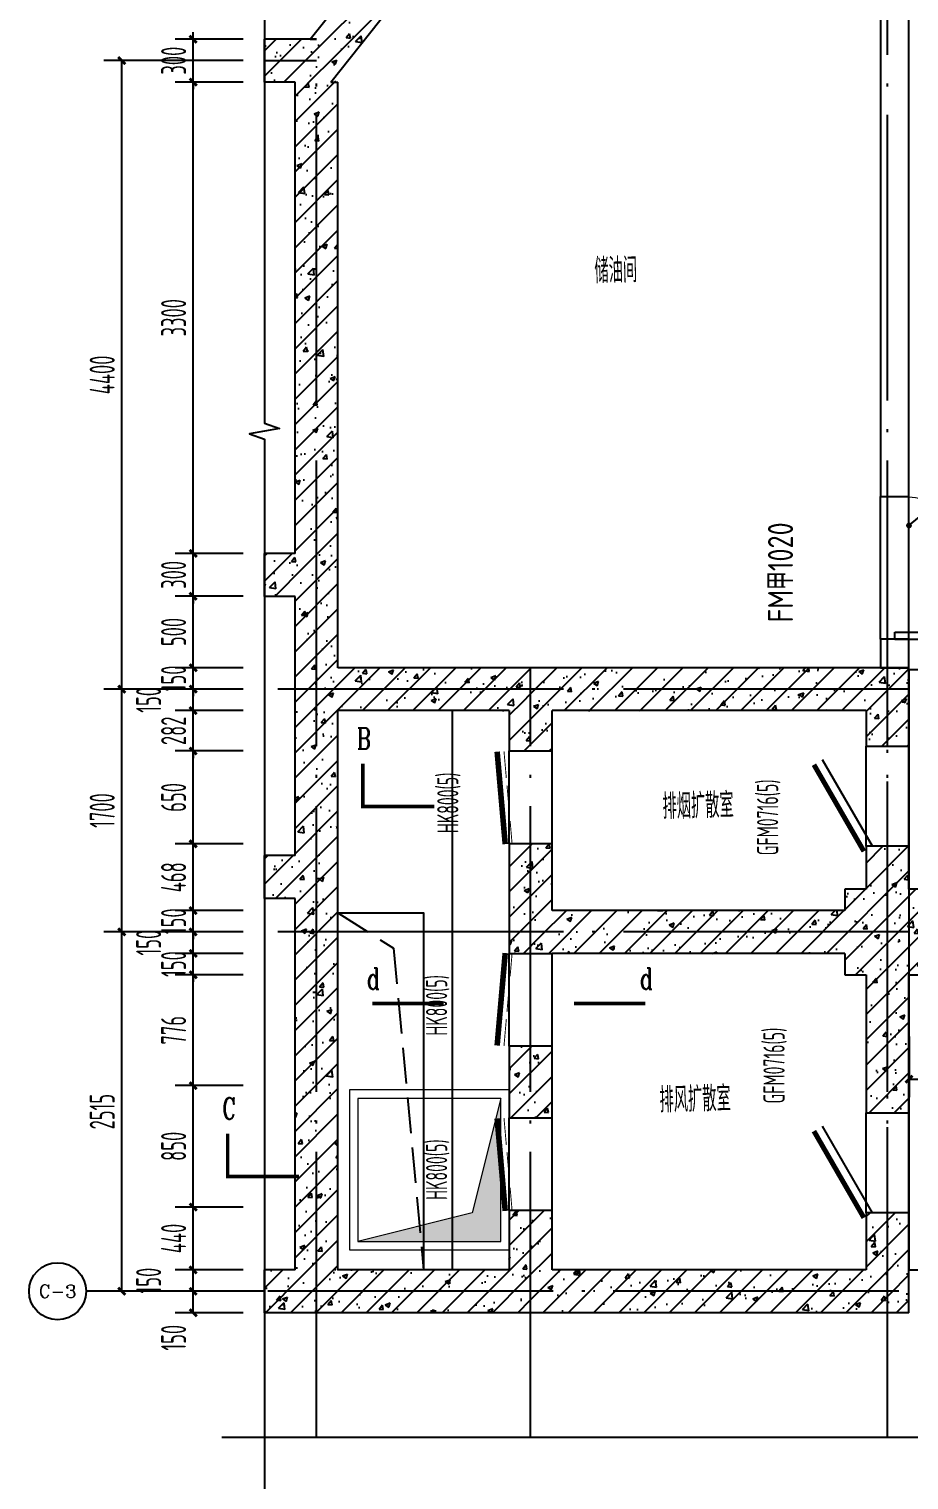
# Model space of a CAD drawing. Extents: x -473190 to 2138458, y -81875 to 2633646.
# Drawn here: x 1351214 to 1357378, y -11387 to -1228 of the extents above; entities that cross this region are included whole.
import ezdxf
from ezdxf.enums import TextEntityAlignment as Align

# ---------------------------------------------------------------- set-up
doc = ezdxf.new("R2010")
doc.units = 0
doc.header["$LTSCALE"] = 1000
doc.linetypes.add('DASH', pattern=[0.35, 0.25, -0.1])
doc.linetypes.add('DOTE', pattern=[2.42, 2, -0.2, 0.02, -0.2])
for name, color, linetype in [('A-COLUMN', 2, 'Continuous'), ('A-WALL', 2, 'Continuous'), ('A-WINDOW', 4, 'Continuous'), ('AXIS', 3, 'Continuous'), ('AXIS_TEXT', 7, 'Continuous'), ('C_柴油发电机组', 30, 'Continuous'), ('DIM_LEAD', 3, 'Continuous'), ('DIM_SYMB', 3, 'Continuous'), ('DOOR_FIRE_TEXT', 7, 'Continuous'), ('DOTE', 1, 'DOTE'), ('PUB_DIM', 3, 'Continuous'), ('PUB_HATCH', 8, 'Continuous'), ('PUB_TEXT', 7, 'Continuous'), ('R_人防洗消集水坑', 32, 'Continuous'), ('RF-M', 4, 'Continuous'), ('RF-MBH', 11, 'Continuous'), ('RF-QT', 30, 'Continuous')]:
    doc.layers.add(name, color=color, linetype=linetype)
doc.layers.add('HOLE', color=52, linetype='Continuous', lineweight=15)
doc.layers.add('RF-WZ', color=110, linetype='Continuous', lineweight=0)
doc.styles.add('8B2_02', font='tssdeng.shx', dxfattribs={"width": 0.6, "bigfont": 'TSSDCHN.shx'})
doc.styles.add('_TCH_AXIS', font='COMPLEX', dxfattribs={"bigfont": 'GBCBIG'})
doc.styles.add('_TCH_DIM_T3', font='tssdeng.shx', dxfattribs={"width": 0.564706, "bigfont": '@@@tssdchn.shx'})
doc.styles.add('_TCH_LABEL', font='COMPLEX', dxfattribs={"bigfont": 'GBCBIG'})
doc.styles.add('_TCH_WINDOW', font='tssdeng.shx', dxfattribs={"width": 0.8, "height": 3.5, "bigfont": 'tssdchn.shx'})
doc.styles.add('COMPLEX', font='COMPLEX.shx', dxfattribs={"width": 0.65})
doc.dimstyles.new('_TCH_ARCH&&50', dxfattribs={"dimtxt": 175, "dimasz": 50, "dimexe": 125, "dimexo": 150, "dimgap": 50, "dimtad": 1, "dimdec": 0, "dimzin": 0, "dimdsep": 46, "dimtxsty": '_TCH_DIM_T3', "dimblk": 'ARCHTICK', "dimcen": 0.09, "dimclrt": 7, "dimazin": 2, "dimtfac": 1, "dimtdec": 0, "dimtix": 1, "dimtmove": 2, "dimatfit": 3, "dimfxl": 0, "dimtolj": 1, "dimtzin": 0, "dimarcsym": 0})
pattern_1 = [(45, (-477544.96, -71625.69), (-88.388348, 88.388348), []), (50, (-477544.96, -71625.7), (358.63009, -31.376067), [37.5, -412.5]), (355, (-477544.96, -71625.7), (-69.37567, 376.09607), [30, -330]), (100.4514, (-477515.08, -71628.3), (289.25469, 344.71977), [31.870095, -350.571056]), (46.1842, (-477544.96, -71525.7), (533.62052, -82.75951), [56.25, -618.75]), (96.6356, (-477500.5, -71532.6), (467.33135, 487.05894), [47.80514, -525.8565]), (351.1842, (-477544.96, -71525.7), (467.33097, 487.0593), [45, -495]), (21, (-477494.96, -71550.7), (298.453526, -201.309445), [37.5, -412.5]), (326, (-477494.96, -71550.7), (121.657666, 362.57502), [30, -330]), (71.4514, (-477470.1, -71567.47), (420.111314, 161.26525), [31.870095, -350.571056]), (37.5, (-477544.96, -71625.69), (6.079928, 166.446927), [0, -326, 0, -335, 0, -331.25]), (7.5, (-477544.96, -71625.69), (131.534769, 197.205856), [0, -191, 0, -318.5, 0, -126.25]), (327.5, (-477656.46, -71625.69), (266.911218, -11.277436), [0, -125, 0, -390, 0, -517.5]), (317.5, (-477706.46, -71625.7), (291.593085, 50.05249), [0, -162.5, 0, -259, 0, -367.5])]

# ---------------------------------------------------------------- blocks, each defined once
blk = doc.blocks.new('fdj')
at = {"layer": 'C_柴油发电机组'}
for points in [[(0, 4200), (-6200, 4200), (-6200, 0), (0, 0)], [(-4700, 1300), (-1700, 1300), (-1700, 2500), (-4700, 2500)], [(-4700, 1300), (-3500, 1300), (-3500, 2500), (-4700, 2500)]]:
    blk.add_lwpolyline(points, close=True, dxfattribs=at)
for points in [[(-3500, 1300), (-4700, 2500)], [(-4700, 1300), (-3500, 2500)], [(-3500, 2100), (-1700, 2100)], [(-3500, 1700), (-1700, 1700)]]:
    blk.add_lwpolyline(points, dxfattribs=at)
at = {"layer": 'C_柴油发电机组', "lineweight": -3, "const_width": 10}
for points in [[(-3950, 1900), (-3950, 2050)], [(-2450, 1900), (-2450, 2050)], [(-3950, 1900), (-4100, 1900)], [(-3950, 1900), (-3950, 1750)], [(-3950, 1900), (-3800, 1900)], [(-2450, 1900), (-2600, 1900)], [(-2450, 1900), (-2450, 1750)], [(-2450, 1900), (-2300, 1900)]]:
    blk.add_lwpolyline(points, dxfattribs=at)
blk = doc.blocks.new('洗消污水集水坑')
at = {"layer": 'R_人防洗消集水坑', "lineweight": 15}
h = blk.add_hatch(color=256, dxfattribs=at)
h.dxf.hatch_style = 1
h.paths.add_polyline_path([(161254, 16997), (162054, 17197), (161054, 17197), (161054, 16197)])
for points in [[(162114, 17257), (160994, 17257), (160994, 16137), (162114, 16137)], [(162054, 17197), (161054, 17197), (161054, 16197), (162054, 16197)]]:
    blk.add_lwpolyline(points, close=True, dxfattribs=at)
blk.add_lwpolyline([(161054, 16197), (161254, 16997), (162054, 17197)], dxfattribs=at)
blk = doc.blocks.new('_ArchTick')
at = {"color": 0, "linetype": 'ByBlock', "const_width": 0.4}
blk.add_lwpolyline([(-0.5, -0.5), (0.5, 0.5)], dxfattribs=at)
blk = doc.blocks.new('*D2107')
at = {"layer": 'Defpoints', "color": 0, "transparency": 16777216}
for p in [(1357378, -8132), (1359078, -8132), (1359078, -8581)]:
    blk.add_point(p, dxfattribs=at)
at = {"layer": 'PUB_DIM', "color": 0, "lineweight": -2, "transparency": 16777216}
for p, q in [((1357378, -8282), (1357378, -8706)), ((1359078, -8282), (1359078, -8706)), ((1357378, -8581), (1359078, -8581))]:
    blk.add_line(p, q, dxfattribs=at)
at = {"layer": 'PUB_DIM', "color": 0, "lineweight": -2, "transparency": 16777216, "xscale": 50, "yscale": 50, "zscale": 50, "rotation": 180}
blk.add_blockref('_ArchTick', (1357378, -8581), dxfattribs=at)
at = {"layer": 'PUB_DIM', "color": 0, "lineweight": -2, "transparency": 16777216, "xscale": 50, "yscale": 50, "zscale": 50}
blk.add_blockref('_ArchTick', (1359078, -8581), dxfattribs=at)
at = {"layer": 'PUB_DIM', "color": 7, "transparency": 16777216, "insert": (1358228, -8443), "char_height": 175, "attachment_point": 5, "style": '_TCH_DIM_T3'}
blk.add_mtext('\\A1;1700', dxfattribs=at)
blk = doc.blocks.new('*D2157')
at = {"layer": 'Defpoints', "color": 0, "transparency": 16777216}
for p in [(1352364, -10066), (1352864, -10066), (1352864, -10216)]:
    blk.add_point(p, dxfattribs=at)
at = {"layer": 'PUB_DIM', "color": 0, "lineweight": -2, "transparency": 16777216}
for p, q in [((1352714, -10066), (1352239, -10066)), ((1352364, -10216), (1352364, -10066)), ((1352714, -10216), (1352239, -10216))]:
    blk.add_line(p, q, dxfattribs=at)
at = {"layer": 'PUB_DIM', "color": 0, "lineweight": -2, "transparency": 16777216, "xscale": 50, "yscale": 50, "zscale": 50}
for p, rotation in [((1352364, -10066), 90), ((1352364, -10216), 270)]:
    blk.add_blockref('_ArchTick', p, dxfattribs=dict(at, rotation=rotation))
at = {"layer": 'PUB_DIM', "color": 7, "transparency": 16777216, "insert": (1352227, -10391), "char_height": 175, "attachment_point": 5, "rotation": 90, "style": '_TCH_DIM_T3'}
blk.add_mtext('\\A1;150', dxfattribs=at)
blk = doc.blocks.new('*D2158')
at = {"layer": 'Defpoints', "color": 0, "transparency": 16777216}
for p in [(1352364, -9916), (1352864, -9916), (1352864, -10066)]:
    blk.add_point(p, dxfattribs=at)
at = {"layer": 'PUB_DIM', "color": 0, "lineweight": -2, "transparency": 16777216}
for p, q in [((1352714, -9916), (1352239, -9916)), ((1352364, -10066), (1352364, -9916)), ((1352714, -10066), (1352239, -10066))]:
    blk.add_line(p, q, dxfattribs=at)
at = {"layer": 'PUB_DIM', "color": 0, "lineweight": -2, "transparency": 16777216, "xscale": 50, "yscale": 50, "zscale": 50}
for p, rotation in [((1352364, -9916), 90), ((1352364, -10066), 270)]:
    blk.add_blockref('_ArchTick', p, dxfattribs=dict(at, rotation=rotation))
at = {"layer": 'PUB_DIM', "color": 7, "transparency": 16777216, "insert": (1352052, -9991), "char_height": 175, "attachment_point": 5, "rotation": 90, "style": '_TCH_DIM_T3'}
blk.add_mtext('\\A1;150', dxfattribs=at)
blk = doc.blocks.new('*D2159')
at = {"layer": 'Defpoints', "color": 0, "transparency": 16777216}
for p in [(1352364, -9476), (1352864, -9476), (1352864, -9916)]:
    blk.add_point(p, dxfattribs=at)
at = {"layer": 'PUB_DIM', "color": 0, "lineweight": -2, "transparency": 16777216}
for p, q in [((1352714, -9476), (1352239, -9476)), ((1352364, -9916), (1352364, -9476)), ((1352714, -9916), (1352239, -9916))]:
    blk.add_line(p, q, dxfattribs=at)
at = {"layer": 'PUB_DIM', "color": 0, "lineweight": -2, "transparency": 16777216, "xscale": 50, "yscale": 50, "zscale": 50}
for p, rotation in [((1352364, -9476), 90), ((1352364, -9916), 270)]:
    blk.add_blockref('_ArchTick', p, dxfattribs=dict(at, rotation=rotation))
at = {"layer": 'PUB_DIM', "color": 7, "transparency": 16777216, "insert": (1352227, -9696), "char_height": 175, "attachment_point": 5, "rotation": 90, "style": '_TCH_DIM_T3'}
blk.add_mtext('\\A1;440', dxfattribs=at)
blk = doc.blocks.new('*D2160')
at = {"layer": 'Defpoints', "color": 0, "transparency": 16777216}
for p in [(1352364, -8626), (1352864, -8626), (1352864, -9476)]:
    blk.add_point(p, dxfattribs=at)
at = {"layer": 'PUB_DIM', "color": 0, "lineweight": -2, "transparency": 16777216}
for p, q in [((1352714, -8626), (1352239, -8626)), ((1352364, -9476), (1352364, -8626)), ((1352714, -9476), (1352239, -9476))]:
    blk.add_line(p, q, dxfattribs=at)
at = {"layer": 'PUB_DIM', "color": 0, "lineweight": -2, "transparency": 16777216, "xscale": 50, "yscale": 50, "zscale": 50}
for p, rotation in [((1352364, -8626), 90), ((1352364, -9476), 270)]:
    blk.add_blockref('_ArchTick', p, dxfattribs=dict(at, rotation=rotation))
at = {"layer": 'PUB_DIM', "color": 7, "transparency": 16777216, "insert": (1352227, -9051), "char_height": 175, "attachment_point": 5, "rotation": 90, "style": '_TCH_DIM_T3'}
blk.add_mtext('\\A1;850', dxfattribs=at)
blk = doc.blocks.new('*D2161')
at = {"layer": 'Defpoints', "color": 0, "transparency": 16777216}
for p in [(1352364, -7850), (1352864, -7850), (1352864, -8626)]:
    blk.add_point(p, dxfattribs=at)
at = {"layer": 'PUB_DIM', "color": 0, "lineweight": -2, "transparency": 16777216}
for p, q in [((1352714, -7850), (1352239, -7850)), ((1352364, -8626), (1352364, -7850)), ((1352714, -8626), (1352239, -8626))]:
    blk.add_line(p, q, dxfattribs=at)
at = {"layer": 'PUB_DIM', "color": 0, "lineweight": -2, "transparency": 16777216, "xscale": 50, "yscale": 50, "zscale": 50}
for p, rotation in [((1352364, -7850), 90), ((1352364, -8626), 270)]:
    blk.add_blockref('_ArchTick', p, dxfattribs=dict(at, rotation=rotation))
at = {"layer": 'PUB_DIM', "color": 7, "transparency": 16777216, "insert": (1352227, -8238), "char_height": 175, "attachment_point": 5, "rotation": 90, "style": '_TCH_DIM_T3'}
blk.add_mtext('\\A1;776', dxfattribs=at)
blk = doc.blocks.new('*D2162')
at = {"layer": 'Defpoints', "color": 0, "transparency": 16777216}
for p in [(1352364, -7700), (1352864, -7700), (1352864, -7850)]:
    blk.add_point(p, dxfattribs=at)
at = {"layer": 'PUB_DIM', "color": 0, "lineweight": -2, "transparency": 16777216}
for p, q in [((1352714, -7700), (1352239, -7700)), ((1352364, -7700), (1352364, -7650)), ((1352364, -7850), (1352364, -7700)), ((1352714, -7850), (1352239, -7850)), ((1352364, -7850), (1352364, -7900))]:
    blk.add_line(p, q, dxfattribs=at)
at = {"layer": 'PUB_DIM', "color": 0, "lineweight": -2, "transparency": 16777216, "xscale": 50, "yscale": 50, "zscale": 50}
for p, rotation in [((1352364, -7700), 270), ((1352364, -7850), 90)]:
    blk.add_blockref('_ArchTick', p, dxfattribs=dict(at, rotation=rotation))
at = {"layer": 'PUB_DIM', "color": 7, "transparency": 16777216, "insert": (1352227, -7775), "char_height": 175, "attachment_point": 5, "rotation": 90, "style": '_TCH_DIM_T3'}
blk.add_mtext('\\A1;150', dxfattribs=at)
blk = doc.blocks.new('*D2163')
at = {"layer": 'Defpoints', "color": 0, "transparency": 16777216}
for p in [(1352364, -7550), (1352864, -7550), (1352864, -7700)]:
    blk.add_point(p, dxfattribs=at)
at = {"layer": 'PUB_DIM', "color": 0, "lineweight": -2, "transparency": 16777216}
for p, q in [((1352714, -7550), (1352239, -7550)), ((1352364, -7700), (1352364, -7550)), ((1352714, -7700), (1352239, -7700))]:
    blk.add_line(p, q, dxfattribs=at)
at = {"layer": 'PUB_DIM', "color": 0, "lineweight": -2, "transparency": 16777216, "xscale": 50, "yscale": 50, "zscale": 50}
for p, rotation in [((1352364, -7550), 90), ((1352364, -7700), 270)]:
    blk.add_blockref('_ArchTick', p, dxfattribs=dict(at, rotation=rotation))
at = {"layer": 'PUB_DIM', "color": 7, "transparency": 16777216, "insert": (1352052, -7625), "char_height": 175, "attachment_point": 5, "rotation": 90, "style": '_TCH_DIM_T3'}
blk.add_mtext('\\A1;150', dxfattribs=at)
blk = doc.blocks.new('*D2164')
at = {"layer": 'Defpoints', "color": 0, "transparency": 16777216}
for p in [(1352364, -7400), (1352864, -7400), (1352864, -7550)]:
    blk.add_point(p, dxfattribs=at)
at = {"layer": 'PUB_DIM', "color": 0, "lineweight": -2, "transparency": 16777216}
for p, q in [((1352714, -7400), (1352239, -7400)), ((1352364, -7400), (1352364, -7350)), ((1352364, -7550), (1352364, -7400)), ((1352714, -7550), (1352239, -7550)), ((1352364, -7550), (1352364, -7600))]:
    blk.add_line(p, q, dxfattribs=at)
at = {"layer": 'PUB_DIM', "color": 0, "lineweight": -2, "transparency": 16777216, "xscale": 50, "yscale": 50, "zscale": 50}
for p, rotation in [((1352364, -7400), 270), ((1352364, -7550), 90)]:
    blk.add_blockref('_ArchTick', p, dxfattribs=dict(at, rotation=rotation))
at = {"layer": 'PUB_DIM', "color": 7, "transparency": 16777216, "insert": (1352227, -7475), "char_height": 175, "attachment_point": 5, "rotation": 90, "style": '_TCH_DIM_T3'}
blk.add_mtext('\\A1;150', dxfattribs=at)
blk = doc.blocks.new('*D2165')
at = {"layer": 'Defpoints', "color": 0, "transparency": 16777216}
for p in [(1352364, -6933), (1352864, -6933), (1352864, -7400)]:
    blk.add_point(p, dxfattribs=at)
at = {"layer": 'PUB_DIM', "color": 0, "lineweight": -2, "transparency": 16777216}
for p, q in [((1352714, -6933), (1352239, -6933)), ((1352364, -7400), (1352364, -6933)), ((1352714, -7400), (1352239, -7400))]:
    blk.add_line(p, q, dxfattribs=at)
at = {"layer": 'PUB_DIM', "color": 0, "lineweight": -2, "transparency": 16777216, "xscale": 50, "yscale": 50, "zscale": 50}
for p, rotation in [((1352364, -6933), 90), ((1352364, -7400), 270)]:
    blk.add_blockref('_ArchTick', p, dxfattribs=dict(at, rotation=rotation))
at = {"layer": 'PUB_DIM', "color": 7, "transparency": 16777216, "insert": (1352227, -7167), "char_height": 175, "attachment_point": 5, "rotation": 90, "style": '_TCH_DIM_T3'}
blk.add_mtext('\\A1;468', dxfattribs=at)
blk = doc.blocks.new('*D2166')
at = {"layer": 'Defpoints', "color": 0, "transparency": 16777216}
for p in [(1352364, -6283), (1352864, -6283), (1352864, -6933)]:
    blk.add_point(p, dxfattribs=at)
at = {"layer": 'PUB_DIM', "color": 0, "lineweight": -2, "transparency": 16777216}
for p, q in [((1352714, -6283), (1352239, -6283)), ((1352364, -6933), (1352364, -6283)), ((1352714, -6933), (1352239, -6933))]:
    blk.add_line(p, q, dxfattribs=at)
at = {"layer": 'PUB_DIM', "color": 0, "lineweight": -2, "transparency": 16777216, "xscale": 50, "yscale": 50, "zscale": 50}
for p, rotation in [((1352364, -6283), 90), ((1352364, -6933), 270)]:
    blk.add_blockref('_ArchTick', p, dxfattribs=dict(at, rotation=rotation))
at = {"layer": 'PUB_DIM', "color": 7, "transparency": 16777216, "insert": (1352227, -6608), "char_height": 175, "attachment_point": 5, "rotation": 90, "style": '_TCH_DIM_T3'}
blk.add_mtext('\\A1;650', dxfattribs=at)
blk = doc.blocks.new('*D2167')
at = {"layer": 'Defpoints', "color": 0, "transparency": 16777216}
for p in [(1352364, -6000), (1352864, -6000), (1352864, -6283)]:
    blk.add_point(p, dxfattribs=at)
at = {"layer": 'PUB_DIM', "color": 0, "lineweight": -2, "transparency": 16777216}
for p, q in [((1352364, -6000), (1352364, -5950)), ((1352714, -6000), (1352239, -6000)), ((1352364, -6283), (1352364, -6000)), ((1352714, -6283), (1352239, -6283)), ((1352364, -6283), (1352364, -6333))]:
    blk.add_line(p, q, dxfattribs=at)
at = {"layer": 'PUB_DIM', "color": 0, "lineweight": -2, "transparency": 16777216, "xscale": 50, "yscale": 50, "zscale": 50}
for p, rotation in [((1352364, -6000), 270), ((1352364, -6283), 90)]:
    blk.add_blockref('_ArchTick', p, dxfattribs=dict(at, rotation=rotation))
at = {"layer": 'PUB_DIM', "color": 7, "transparency": 16777216, "insert": (1352227, -6142), "char_height": 175, "attachment_point": 5, "rotation": 90, "style": '_TCH_DIM_T3'}
blk.add_mtext('\\A1;282', dxfattribs=at)
blk = doc.blocks.new('*D2168')
at = {"layer": 'Defpoints', "color": 0, "transparency": 16777216}
for p in [(1352364, -5850), (1352864, -5850), (1352864, -6000)]:
    blk.add_point(p, dxfattribs=at)
at = {"layer": 'PUB_DIM', "color": 0, "lineweight": -2, "transparency": 16777216}
for p, q in [((1352714, -5850), (1352239, -5850)), ((1352364, -6000), (1352364, -5850)), ((1352714, -6000), (1352239, -6000))]:
    blk.add_line(p, q, dxfattribs=at)
at = {"layer": 'PUB_DIM', "color": 0, "lineweight": -2, "transparency": 16777216, "xscale": 50, "yscale": 50, "zscale": 50}
for p, rotation in [((1352364, -5850), 90), ((1352364, -6000), 270)]:
    blk.add_blockref('_ArchTick', p, dxfattribs=dict(at, rotation=rotation))
at = {"layer": 'PUB_DIM', "color": 7, "transparency": 16777216, "insert": (1352052, -5925), "char_height": 175, "attachment_point": 5, "rotation": 90, "style": '_TCH_DIM_T3'}
blk.add_mtext('\\A1;150', dxfattribs=at)
blk = doc.blocks.new('*D2169')
at = {"layer": 'Defpoints', "color": 0, "transparency": 16777216}
for p in [(1352364, -5700), (1352864, -5700), (1352864, -5850)]:
    blk.add_point(p, dxfattribs=at)
at = {"layer": 'PUB_DIM', "color": 0, "lineweight": -2, "transparency": 16777216}
for p, q in [((1352364, -5700), (1352364, -5650)), ((1352714, -5700), (1352239, -5700)), ((1352364, -5850), (1352364, -5700)), ((1352714, -5850), (1352239, -5850)), ((1352364, -5850), (1352364, -5900))]:
    blk.add_line(p, q, dxfattribs=at)
at = {"layer": 'PUB_DIM', "color": 0, "lineweight": -2, "transparency": 16777216, "xscale": 50, "yscale": 50, "zscale": 50}
for p, rotation in [((1352364, -5700), 270), ((1352364, -5850), 90)]:
    blk.add_blockref('_ArchTick', p, dxfattribs=dict(at, rotation=rotation))
at = {"layer": 'PUB_DIM', "color": 7, "transparency": 16777216, "insert": (1352227, -5775), "char_height": 175, "attachment_point": 5, "rotation": 90, "style": '_TCH_DIM_T3'}
blk.add_mtext('\\A1;150', dxfattribs=at)
blk = doc.blocks.new('*D2170')
at = {"layer": 'Defpoints', "color": 0, "transparency": 16777216}
for p in [(1352364, -5200), (1352864, -5200), (1352864, -5700)]:
    blk.add_point(p, dxfattribs=at)
at = {"layer": 'PUB_DIM', "color": 0, "lineweight": -2, "transparency": 16777216}
for p, q in [((1352714, -5200), (1352239, -5200)), ((1352364, -5700), (1352364, -5200)), ((1352714, -5700), (1352239, -5700))]:
    blk.add_line(p, q, dxfattribs=at)
at = {"layer": 'PUB_DIM', "color": 0, "lineweight": -2, "transparency": 16777216, "xscale": 50, "yscale": 50, "zscale": 50}
for p, rotation in [((1352364, -5200), 90), ((1352364, -5700), 270)]:
    blk.add_blockref('_ArchTick', p, dxfattribs=dict(at, rotation=rotation))
at = {"layer": 'PUB_DIM', "color": 7, "transparency": 16777216, "insert": (1352227, -5450), "char_height": 175, "attachment_point": 5, "rotation": 90, "style": '_TCH_DIM_T3'}
blk.add_mtext('\\A1;500', dxfattribs=at)
blk = doc.blocks.new('*D2171')
at = {"layer": 'Defpoints', "color": 0, "transparency": 16777216}
for p in [(1352364, -4900), (1352864, -4900), (1352864, -5200)]:
    blk.add_point(p, dxfattribs=at)
at = {"layer": 'PUB_DIM', "color": 0, "lineweight": -2, "transparency": 16777216}
for p, q in [((1352364, -4900), (1352364, -4850)), ((1352714, -4900), (1352239, -4900)), ((1352364, -5200), (1352364, -4900)), ((1352714, -5200), (1352239, -5200)), ((1352364, -5200), (1352364, -5250))]:
    blk.add_line(p, q, dxfattribs=at)
at = {"layer": 'PUB_DIM', "color": 0, "lineweight": -2, "transparency": 16777216, "xscale": 50, "yscale": 50, "zscale": 50}
for p, rotation in [((1352364, -4900), 270), ((1352364, -5200), 90)]:
    blk.add_blockref('_ArchTick', p, dxfattribs=dict(at, rotation=rotation))
at = {"layer": 'PUB_DIM', "color": 7, "transparency": 16777216, "insert": (1352227, -5050), "char_height": 175, "attachment_point": 5, "rotation": 90, "style": '_TCH_DIM_T3'}
blk.add_mtext('\\A1;300', dxfattribs=at)
blk = doc.blocks.new('*D2172')
at = {"layer": 'Defpoints', "color": 0, "transparency": 16777216}
for p in [(1352364, -1600), (1352864, -1600), (1352864, -4900)]:
    blk.add_point(p, dxfattribs=at)
at = {"layer": 'PUB_DIM', "color": 0, "lineweight": -2, "transparency": 16777216}
for p, q in [((1352714, -1600), (1352239, -1600)), ((1352364, -4900), (1352364, -1600)), ((1352714, -4900), (1352239, -4900))]:
    blk.add_line(p, q, dxfattribs=at)
at = {"layer": 'PUB_DIM', "color": 0, "lineweight": -2, "transparency": 16777216, "xscale": 50, "yscale": 50, "zscale": 50}
for p, rotation in [((1352364, -1600), 90), ((1352364, -4900), 270)]:
    blk.add_blockref('_ArchTick', p, dxfattribs=dict(at, rotation=rotation))
at = {"layer": 'PUB_DIM', "color": 7, "transparency": 16777216, "insert": (1352227, -3250), "char_height": 175, "attachment_point": 5, "rotation": 90, "style": '_TCH_DIM_T3'}
blk.add_mtext('\\A1;3300', dxfattribs=at)
blk = doc.blocks.new('*D2173')
at = {"layer": 'Defpoints', "color": 0, "transparency": 16777216}
for p in [(1352364, -1300), (1352864, -1300), (1352864, -1600)]:
    blk.add_point(p, dxfattribs=at)
at = {"layer": 'PUB_DIM', "color": 0, "lineweight": -2, "transparency": 16777216}
for p, q in [((1352714, -1300), (1352239, -1300)), ((1352364, -1300), (1352364, -1250)), ((1352364, -1600), (1352364, -1300)), ((1352714, -1600), (1352239, -1600)), ((1352364, -1600), (1352364, -1650))]:
    blk.add_line(p, q, dxfattribs=at)
at = {"layer": 'PUB_DIM', "color": 0, "lineweight": -2, "transparency": 16777216, "xscale": 50, "yscale": 50, "zscale": 50}
for p, rotation in [((1352364, -1300), 270), ((1352364, -1600), 90)]:
    blk.add_blockref('_ArchTick', p, dxfattribs=dict(at, rotation=rotation))
at = {"layer": 'PUB_DIM', "color": 7, "transparency": 16777216, "insert": (1352227, -1450), "char_height": 175, "attachment_point": 5, "rotation": 90, "style": '_TCH_DIM_T3'}
blk.add_mtext('\\A1;300', dxfattribs=at)
blk = doc.blocks.new('*D2187')
at = {"layer": 'Defpoints', "color": 0, "transparency": 16777216}
for p in [(1351864, -7550), (1352864, -7550), (1352864, -10066)]:
    blk.add_point(p, dxfattribs=at)
at = {"layer": 'PUB_DIM', "color": 0, "lineweight": -2, "transparency": 16777216}
for p, q in [((1352714, -7550), (1351739, -7550)), ((1351864, -10066), (1351864, -7550)), ((1352714, -10066), (1351739, -10066))]:
    blk.add_line(p, q, dxfattribs=at)
at = {"layer": 'PUB_DIM', "color": 0, "lineweight": -2, "transparency": 16777216, "xscale": 50, "yscale": 50, "zscale": 50}
for p, rotation in [((1351864, -7550), 90), ((1351864, -10066), 270)]:
    blk.add_blockref('_ArchTick', p, dxfattribs=dict(at, rotation=rotation))
at = {"layer": 'PUB_DIM', "color": 7, "transparency": 16777216, "insert": (1351727, -8808), "char_height": 175, "attachment_point": 5, "rotation": 90, "style": '_TCH_DIM_T3'}
blk.add_mtext('\\A1;2515', dxfattribs=at)
blk = doc.blocks.new('*D2188')
at = {"layer": 'Defpoints', "color": 0, "transparency": 16777216}
for p in [(1351864, -5850), (1352864, -5850), (1352864, -7550)]:
    blk.add_point(p, dxfattribs=at)
at = {"layer": 'PUB_DIM', "color": 0, "lineweight": -2, "transparency": 16777216}
for p, q in [((1352714, -5850), (1351739, -5850)), ((1351864, -7550), (1351864, -5850)), ((1352714, -7550), (1351739, -7550))]:
    blk.add_line(p, q, dxfattribs=at)
at = {"layer": 'PUB_DIM', "color": 0, "lineweight": -2, "transparency": 16777216, "xscale": 50, "yscale": 50, "zscale": 50}
for p, rotation in [((1351864, -5850), 90), ((1351864, -7550), 270)]:
    blk.add_blockref('_ArchTick', p, dxfattribs=dict(at, rotation=rotation))
at = {"layer": 'PUB_DIM', "color": 7, "transparency": 16777216, "insert": (1351727, -6700), "char_height": 175, "attachment_point": 5, "rotation": 90, "style": '_TCH_DIM_T3'}
blk.add_mtext('\\A1;1700', dxfattribs=at)
blk = doc.blocks.new('*D2189')
at = {"layer": 'Defpoints', "color": 0, "transparency": 16777216}
for p in [(1351864, -1450), (1352864, -1450), (1352864, -5850)]:
    blk.add_point(p, dxfattribs=at)
at = {"layer": 'PUB_DIM', "color": 0, "lineweight": -2, "transparency": 16777216}
for p, q in [((1352714, -1450), (1351739, -1450)), ((1351864, -5850), (1351864, -1450)), ((1352714, -5850), (1351739, -5850))]:
    blk.add_line(p, q, dxfattribs=at)
at = {"layer": 'PUB_DIM', "color": 0, "lineweight": -2, "transparency": 16777216, "xscale": 50, "yscale": 50, "zscale": 50}
for p, rotation in [((1351864, -1450), 90), ((1351864, -5850), 270)]:
    blk.add_blockref('_ArchTick', p, dxfattribs=dict(at, rotation=rotation))
at = {"layer": 'PUB_DIM', "color": 7, "transparency": 16777216, "insert": (1351727, -3650), "char_height": 175, "attachment_point": 5, "rotation": 90, "style": '_TCH_DIM_T3'}
blk.add_mtext('\\A1;4400', dxfattribs=at)
blk = doc.blocks.new('$DorLib2D$00000001')
for p, q in [((0.45, 0.975), (0.5, 0.975)), ((0.45, 0), (0.45, 0.975)), ((0.5, 0), (0.5, 0.975)), ((0.5, 0), (0.45, 0))]:
    blk.add_line(p, q)
at = {"lineweight": 13}
blk.add_arc((0.475, 0), 0.975, 91.4693, 180, dxfattribs=at)
blk = doc.blocks.new('$DorLib2D$00000191')
at = {"color": 0}
blk.add_line((-0.5, 0.15), (0.366, 0.65), dxfattribs=at)
at = {"color": 0, "const_width": 0.05}
blk.add_lwpolyline([(-0.55, 0.237), (0.316, 0.737)], dxfattribs=at)
blk = doc.blocks.new('$DorLib2D$00000249')
at = {"color": 0}
for points, const_width in [([(-0.504, 0.274), (0.492, 0.361)], 0.06), ([(-0.5, 0.2), (-0.254, 0.221)], 0.01), ([(-0.156, 0.23), (0.13, 0.255)], 0.01), ([(0.207, 0.262), (0.496, 0.287)], 0.01)]:
    blk.add_lwpolyline(points, dxfattribs=dict(at, const_width=const_width))
blk = doc.blocks.new('_AXISO')
blk.add_circle((0, 0), 0.5)
at = {"layer": 'AXIS_TEXT', "style": 'COMPLEX', "width": 1.041667}
blk.add_attdef('A', text='', height=0.56, dxfattribs=at).set_placement((-0.25, -0.28), (0.25, -0.28), align=Align.FIT)

msp = doc.modelspace()

# ---------------------------------------------------------------- hatches: boundary and pattern name
at = {"layer": 'PUB_HATCH'}
h = msp.add_hatch(dxfattribs=at)
h.set_pattern_fill('钢筋混凝土', color=256, scale=50, style=0)
h.set_pattern_definition(pattern_1)
h.paths.add_polyline_path([(1353182.8, -1300.3), (1353327.4, -1600.3), (1355288.9, 862.8), (1355304.1, 1042.4), (1355147.7, 1167)])
h = msp.add_hatch(dxfattribs=at)
h.set_pattern_fill('钢筋混凝土', color=256, scale=50, style=0)
h.set_pattern_definition(pattern_1)
h.paths.add_polyline_path([(1353227.6, -1500.3), (1353227.6, -1300.3), (1352864.2, -1300.3), (1352864.2, -1600.3), (1353077.6, -1600.3)])
h = msp.add_hatch(dxfattribs=at)
h.set_pattern_fill('钢筋混凝土', color=256, scale=50, style=0)
h.set_pattern_definition(pattern_1)
h.paths.add_polyline_path([(1353327.4, -1600.3), (1353182.8, -1300.3), (1353227.6, -1300.3), (1353227.6, -1500.3), (1353377.6, -1600.3)])
h = msp.add_hatch(dxfattribs=at)
h.set_pattern_fill('钢筋混凝土', color=256, scale=50, style=0)
h.set_pattern_definition(pattern_1)
h.paths.add_polyline_path([(1353177.6, -5050.3), (1353377.6, -5050.3), (1353377.6, -1600.3), (1353227.6, -1500.3), (1353077.6, -1600.3), (1353077.6, -4900.3)])
h = msp.add_hatch(dxfattribs=at)
h.set_pattern_fill('钢筋混凝土', color=256, scale=50, style=0)
h.set_pattern_definition(pattern_1)
h.paths.add_polyline_path([(1353177.6, -5050.3), (1353077.6, -4900.3), (1352864.2, -4900.3), (1352864.2, -5200.3), (1353077.6, -5200.3)])
h = msp.add_hatch(dxfattribs=at)
h.set_pattern_fill('钢筋混凝土', color=256, scale=50, style=0)
h.set_pattern_definition(pattern_1)
h.paths.add_polyline_path([(1353277.6, -5850.3), (1353377.6, -5700.3), (1353377.6, -5050.3), (1353177.6, -5050.3), (1353077.6, -5200.3), (1353077.6, -5850.3)])
h = msp.add_hatch(dxfattribs=at)
h.set_pattern_fill('钢筋混凝土', color=256, scale=50, style=0)
h.set_pattern_definition(pattern_1)
h.paths.add_polyline_path([(1354727.6, -5900.3), (1354727.6, -5700.3), (1353377.6, -5700.3), (1353277.6, -5850.3), (1353377.6, -6000.3), (1354577.6, -6000.3)])
h = msp.add_hatch(dxfattribs=at)
h.set_pattern_fill('钢筋混凝土', color=256, scale=50, style=0)
h.set_pattern_definition(pattern_1)
h.paths.add_polyline_path([(1357077.6, -6000.3), (1357377.6, -5700.3), (1354727.6, -5700.3), (1354727.6, -5900.3), (1354877.6, -6000.3)])
h = msp.add_hatch(dxfattribs=at)
h.set_pattern_fill('钢筋混凝土', color=256, scale=50, style=0)
h.set_pattern_definition(pattern_1)
h.paths.add_polyline_path([(1357077.6, -6000.3), (1357077.6, -6250.3), (1357377.6, -6250.3), (1357377.6, -5700.3)])
h = msp.add_hatch(dxfattribs=at)
h.set_pattern_fill('钢筋混凝土', color=256, scale=50, style=0)
h.set_pattern_definition(pattern_1)
h.paths.add_polyline_path([(1353177.6, -7160.6), (1353377.6, -7150.3), (1353377.6, -6000.3), (1353277.6, -5850.3), (1353077.6, -5850.3), (1353077.6, -7015.7)])
h = msp.add_hatch(dxfattribs=at)
h.set_pattern_fill('钢筋混凝土', color=256, scale=50, style=0)
h.set_pattern_definition(pattern_1)
h.paths.add_polyline_path([(1354577.6, -6000.3), (1354577.6, -6282.7), (1354877.6, -6282.7), (1354877.6, -6000.3), (1354727.6, -5900.3)])
h = msp.add_hatch(dxfattribs=at)
h.set_pattern_fill('钢筋混凝土', color=256, scale=50, style=0)
h.set_pattern_definition(pattern_1)
h.paths.add_polyline_path([(1354877.6, -7400.3), (1354877.6, -6932.7), (1354577.6, -6932.7), (1354577.6, -7550.3), (1354777.6, -7550.3)])
h = msp.add_hatch(dxfattribs=at)
h.set_pattern_fill('钢筋混凝土', color=256, scale=50, style=0)
h.set_pattern_definition(pattern_1)
h.paths.add_polyline_path([(1357077.6, -7250.3), (1357377.6, -7250.3), (1357377.6, -6950.3), (1357077.6, -6950.3)])
h = msp.add_hatch(dxfattribs=at)
h.set_pattern_fill('钢筋混凝土', color=256, scale=50, style=0)
h.set_pattern_definition(pattern_1)
h.paths.add_polyline_path([(1353177.6, -7160.6), (1353077.6, -7015.7), (1352864.2, -7015.7), (1352864.2, -7315.7), (1353077.6, -7315.7)])
h = msp.add_hatch(dxfattribs=at)
h.set_pattern_fill('钢筋混凝土', color=256, scale=50, style=0)
h.set_pattern_definition(pattern_1)
h.paths.add_polyline_path([(1353227.6, -10015.7), (1353377.6, -9915.7), (1353377.6, -7150.3), (1353177.6, -7160.6), (1353077.6, -7315.7), (1353077.6, -9915.7)])
h = msp.add_hatch(dxfattribs=at)
h.set_pattern_fill('钢筋混凝土', color=256, scale=50, style=0)
h.set_pattern_definition(pattern_1)
h.paths.add_polyline_path([(1356927.6, -7850.3), (1357527.6, -7850.3), (1357527.6, -7250.3), (1356927.6, -7250.3)])
h = msp.add_hatch(dxfattribs=at)
h.set_pattern_fill('钢筋混凝土', color=256, scale=50, style=0)
h.set_pattern_definition(pattern_1)
h.paths.add_polyline_path([(1356927.6, -7700.3), (1356927.6, -7400.3), (1354877.6, -7400.3), (1354777.6, -7550.3), (1354877.6, -7700.3)])
h = msp.add_hatch(dxfattribs=at)
h.set_pattern_fill('钢筋混凝土', color=256, scale=50, style=0)
h.set_pattern_definition(pattern_1)
h.paths.add_polyline_path([(1354577.6, -7550.3), (1354577.6, -7700.3), (1354877.6, -7700.3), (1354777.6, -7550.3)])
h = msp.add_hatch(dxfattribs=at)
h.set_pattern_fill('钢筋混凝土', color=256, scale=50, style=0)
h.set_pattern_definition(pattern_1)
h.paths.add_polyline_path([(1357377.6, -7850.3), (1357077.6, -7850.3), (1357077.6, -8815.7), (1357377.6, -8815.7)])
h = msp.add_hatch(dxfattribs=at)
h.set_pattern_fill('钢筋混凝土', color=256, scale=50, style=0)
h.set_pattern_definition(pattern_1)
h.paths.add_polyline_path([(1354877.6, -8850.7), (1354877.6, -8350.3), (1354577.6, -8350.3), (1354577.6, -8850.7)])
h = msp.add_hatch(dxfattribs=at)
h.set_pattern_fill('钢筋混凝土', color=256, scale=50, style=0)
h.set_pattern_definition(pattern_1)
h.paths.add_polyline_path([(1354877.6, -9915.7), (1354877.6, -9500.7), (1354577.6, -9500.7), (1354577.6, -9915.7), (1354727.6, -10015.7)])
h = msp.add_hatch(dxfattribs=at)
h.set_pattern_fill('钢筋混凝土', color=256, scale=50, style=0)
h.set_pattern_definition(pattern_1)
h.paths.add_polyline_path([(1357377.6, -10215.7), (1357377.6, -9515.7), (1357077.6, -9515.7), (1357077.6, -9915.7)])
h = msp.add_hatch(dxfattribs=at)
h.set_pattern_fill('钢筋混凝土', color=256, scale=50, style=0)
h.set_pattern_definition(pattern_1)
h.paths.add_polyline_path([(1353227.6, -10015.7), (1353077.6, -9915.7), (1352864.2, -9915.7), (1352864.2, -10215.7), (1353227.6, -10215.7)])
h = msp.add_hatch(dxfattribs=at)
h.set_pattern_fill('钢筋混凝土', color=256, scale=50, style=0)
h.set_pattern_definition(pattern_1)
h.paths.add_polyline_path([(1354727.6, -10015.7), (1354577.6, -9915.7), (1353377.6, -9915.7), (1353227.6, -10015.7), (1353227.6, -10215.7), (1354727.6, -10215.7)])
h = msp.add_hatch(dxfattribs=at)
h.set_pattern_fill('钢筋混凝土', color=256, scale=50, style=0)
h.set_pattern_definition(pattern_1)
h.paths.add_polyline_path([(1357377.6, -10215.7), (1357077.6, -9915.7), (1354877.6, -9915.7), (1354727.6, -10015.7), (1354727.6, -10215.7)])

# ---------------------------------------------------------------- linework, layer by layer
at = {"color": 4}
msp.add_lwpolyline([(1354177.6, -6000.3), (1354177.6, -9915.7)], dxfattribs=at)
at = {"color": 2}
msp.add_lwpolyline([(1353377.6, -7415.7), (1353977.6, -7415.7), (1353977.6, -9915.7), (1353377.6, -9915.7), (1353377.6, -7415.7)], dxfattribs=at)
at = {"color": 2, "linetype": 'DASH'}
msp.add_lwpolyline([(1353377.6, -7415.7), (1353767.5, -7664.6), (1353977.6, -9915.7)], dxfattribs=at)
at = {"layer": 'A-COLUMN'}
for p, q in [((1357077.6, -7250.3), (1356927.6, -7250.3)), ((1356927.6, -7250.3), (1356927.6, -7400.3)), ((1357527.6, -7250.3), (1357377.6, -7250.3)), ((1356927.6, -7700.3), (1356927.6, -7850.3)), ((1356927.6, -7850.3), (1357077.6, -7850.3)), ((1357377.6, -7850.3), (1357527.6, -7850.3))]:
    msp.add_line(p, q, dxfattribs=at)
at = {"layer": 'A-WALL'}
for p, q in [((1357177.6, -641.3), (1357177.6, -4500.3)), ((1357377.6, -4500.3), (1357377.6, -800.6)), ((1357177.6, -4500.3), (1357377.6, -4500.3)), ((1357377.6, -5500.3), (1357177.6, -5500.3)), ((1357177.6, -5500.3), (1357177.6, -5700.3)), ((1357377.6, -5700.3), (1357377.6, -5500.3)), ((1357177.6, -5700.3), (1357377.6, -5700.3))]:
    msp.add_line(p, q, dxfattribs=at)
at = {"layer": 'A-WINDOW'}
for p, q in [((1357177.6, -5500.3), (1357177.6, -4500.3)), ((1357377.6, -5500.3), (1357377.6, -4500.3))]:
    msp.add_line(p, q, dxfattribs=at)
at = {"layer": 'AXIS'}
msp.add_line((1352864.2, -10065.7), (1351614.2, -10065.7), dxfattribs=at)
at = {"layer": 'DIM_LEAD', "color": 0}
msp.add_line((1357377.6, -4704.7), (1358254.7, -3983.2), dxfattribs=at)
at = {"layer": 'DIM_LEAD', "color": 0, "const_width": 20}
msp.add_lwpolyline([(1357369.8, -4711, 1), (1357385.3, -4698.3, 1)], format="xyb", close=True, dxfattribs=at)
at = {"layer": 'DIM_SYMB'}
for points in [[(1352864.2, 4359.5), (1352864.2, -3986.9), (1352969.2, -4025.1), (1352759.2, -4062.2), (1352864.2, -4099.4), (1352864.2, -12445.8)], [(1369706.2, -11090), (1361191.4, -11090), (1361153.2, -11195), (1361116.2, -10985), (1361078.9, -11090), (1352564.2, -11090)]]:
    msp.add_lwpolyline(points, dxfattribs=at)
at = {"layer": 'DIM_SYMB', "const_width": 25}
for points in [[(1353552.1, -6371.1), (1353552.1, -6671.1), (1354052.1, -6671.1)], [(1353618.7, -8051), (1354118.7, -8051)], [(1355030.8, -8051), (1355530.8, -8051)], [(1352605.3, -8961.5), (1352605.3, -9261.5), (1353105.3, -9261.5)]]:
    msp.add_lwpolyline(points, dxfattribs=at)
at = {"layer": 'DOTE'}
for p, q in [((1357227.6, -11090), (1357227.6, 4059.5)), ((1353227.6, -1450.3), (1352864.2, -1450.3)), ((1353227.6, -11090), (1353227.6, -1450.3)), ((1357227.6, -10915.7), (1357227.6, -4700.3)), ((1354727.6, -11090), (1354727.6, -5700.3)), ((1357377.6, -5850.3), (1352864.2, -5850.3)), ((1357377.6, -7550.3), (1352864.2, -7550.3)), ((1369406.2, -10065.7), (1352864.2, -10065.7))]:
    msp.add_line(p, q, dxfattribs=at)
at = {"layer": 'HOLE', "linetype": 'DASH'}
msp.add_lwpolyline([(1353977.6, -7415.7), (1353377.6, -7415.7), (1353377.6, -9915.7), (1353977.6, -9915.7)], close=True, dxfattribs=at)
msp.add_lwpolyline([(1353377.6, -7415.7), (1353767.5, -7664.6), (1353977.6, -9915.7)], dxfattribs=at)
at = {"layer": 'RF-M'}
for p, q in [((1354577.6, -6932.7, 650), (1354577.6, -6282.7, 650)), ((1354877.6, -6932.7, 650), (1354877.6, -6282.7, 650)), ((1357077.6, -6950.3), (1357077.6, -6250.3)), ((1357377.6, -6950.3), (1357377.6, -6250.3)), ((1354577.6, -8350.3), (1354577.6, -7700.3)), ((1354877.6, -8350.3), (1354877.6, -7700.3)), ((1357077.6, -9515.7), (1357077.6, -8815.7)), ((1357377.6, -9515.7), (1357377.6, -8815.7)), ((1354577.6, -9500.7, 650), (1354577.6, -8850.7, 650)), ((1354877.6, -9500.7, 650), (1354877.6, -8850.7, 650))]:
    msp.add_line(p, q, dxfattribs=at)
at = {"layer": 'RF-QT'}
for p, q in [((1353182.8, -1300.3), (1355147.7, 1167)), ((1353327.4, -1600.3), (1355288.9, 862.8)), ((1353227.6, -1300.3), (1352864.2, -1300.3)), ((1352864.2, -1600.3), (1352864.2, -1300.3)), ((1353182.8, -1300.3), (1353227.6, -1300.3)), ((1353077.6, -1600.3), (1352864.2, -1600.3)), ((1353077.6, -4900.3), (1353077.6, -1600.3)), ((1353327.4, -1600.3), (1353377.6, -1600.3)), ((1353377.6, -5050.3), (1353377.6, -1600.3)), ((1353077.6, -4900.3), (1352864.2, -4900.3)), ((1352864.2, -5200.3), (1352864.2, -4900.3)), ((1353377.6, -5700.3), (1353377.6, -5050.3)), ((1353077.6, -5200.3), (1352864.2, -5200.3)), ((1353077.6, -5850.3), (1353077.6, -5200.3)), ((1354727.6, -5700.3), (1353377.6, -5700.3)), ((1357377.6, -5700.3), (1354727.6, -5700.3)), ((1357377.6, -6250.3), (1357377.6, -5700.3)), ((1353077.6, -7015.7), (1353077.6, -5850.3)), ((1353377.6, -7150.3), (1353377.6, -6000.3)), ((1354577.6, -6000.3), (1353377.6, -6000.3)), ((1354577.6, -6000.3), (1354577.6, -6282.7)), ((1357077.6, -6000.3), (1354877.6, -6000.3)), ((1354877.6, -6282.7), (1354877.6, -6000.3)), ((1357077.6, -6000.3), (1357077.6, -6250.3)), ((1354577.6, -6282.7), (1354877.6, -6282.7)), ((1357077.6, -6250.3), (1357377.6, -6250.3)), ((1354877.6, -6932.7), (1354577.6, -6932.7)), ((1354577.6, -6932.7), (1354577.6, -7550.3)), ((1354877.6, -7400.3), (1354877.6, -6932.7)), ((1357377.6, -6950.3), (1357077.6, -6950.3)), ((1357077.6, -6950.3), (1357077.6, -7250.3)), ((1357377.6, -7250.3), (1357377.6, -6950.3)), ((1353077.6, -7015.7), (1352864.2, -7015.7)), ((1352864.2, -7315.7), (1352864.2, -7015.7)), ((1353377.6, -9915.7), (1353377.6, -7150.3)), ((1353077.6, -7315.7), (1352864.2, -7315.7)), ((1353077.6, -9915.7), (1353077.6, -7315.7)), ((1356927.6, -7400.3), (1354877.6, -7400.3)), ((1354577.6, -7550.3), (1354577.6, -7700.3)), ((1354577.6, -7700.3), (1354877.6, -7700.3)), ((1356927.6, -7700.3), (1354877.6, -7700.3)), ((1357077.6, -7850.3), (1357077.6, -8815.7)), ((1357377.6, -8815.7), (1357377.6, -7850.3)), ((1354877.6, -8350.3), (1354577.6, -8350.3)), ((1354577.6, -8350.3), (1354577.6, -8850.7)), ((1354877.6, -8850.7), (1354877.6, -8350.3)), ((1357077.6, -8815.7), (1357377.6, -8815.7)), ((1354577.6, -8850.7), (1354877.6, -8850.7)), ((1354877.6, -9500.7), (1354577.6, -9500.7)), ((1354577.6, -9500.7), (1354577.6, -9915.7)), ((1354877.6, -9915.7), (1354877.6, -9500.7)), ((1357377.6, -9515.7), (1357077.6, -9515.7)), ((1357077.6, -9515.7), (1357077.6, -9915.7)), ((1357377.6, -10215.7), (1357377.6, -9515.7)), ((1353077.6, -9915.7), (1352864.2, -9915.7)), ((1352864.2, -10215.7), (1352864.2, -9915.7)), ((1354577.6, -9915.7), (1353377.6, -9915.7)), ((1357077.6, -9915.7), (1354877.6, -9915.7)), ((1353227.6, -10215.7), (1352864.2, -10215.7)), ((1354727.6, -10215.7), (1353227.6, -10215.7)), ((1357377.6, -10215.7), (1354727.6, -10215.7))]:
    msp.add_line(p, q, dxfattribs=at)

# ---------------------------------------------------------------- block references
at = {"linetype": 'Continuous', "rotation": 180.0000000002638}
msp.add_blockref('fdj', (1357377.6, -5715.6), dxfattribs=at)
at = {"layer": 'A-WINDOW'}
ref = msp.add_blockref('$DorLib2D$00000001', (1357277.6, -5000.3), dxfattribs=dict(at, xscale=-1000, yscale=-1000, zscale=200, rotation=90.00000000004086))
ref.add_attrib('A', 'FM甲1020', (1356565.3, -5382.6), dxfattribs={"layer": 'DOOR_FIRE_TEXT', "height": 175, "rotation": 90, "style": '_TCH_WINDOW', "width": 0.8})
at = {"layer": 'AXIS'}
ref = msp.add_blockref('_AXISO', (1351414.2, -10065.7), dxfattribs=dict(at, xscale=400, yscale=400, zscale=400))
ref.add_attrib('A', 'C-3', dxfattribs={"layer": 'AXIS_TEXT', "height": 91.14, "style": '_TCH_AXIS'}).set_placement((1351281.8, -10111.3), (1351546.6, -10111.3), align=Align.FIT)
at = {"layer": 'R_人防洗消集水坑', "lineweight": 15, "rotation": 179.9999999993353}
msp.add_blockref('洗消污水集水坑', (1515572, 7481), dxfattribs=at)
at = {"layer": 'RF-M'}
ref = msp.add_blockref('$DorLib2D$00000249', (1354727.6, -6607.7), dxfattribs=dict(at, xscale=650, yscale=650, zscale=300, rotation=90.00000000007847))
ref.add_attrib('A', 'HK800(5)', (1354222, -6858.1), dxfattribs={"layer": 'RF-MBH', "height": 148.75, "rotation": 90, "style": '_TCH_WINDOW', "width": 0.564706})
at = {"layer": 'RF-M', "lineweight": 15}
ref = msp.add_blockref('$DorLib2D$00000191', (1357227.6, -6600.3), dxfattribs=dict(at, xscale=700, yscale=700, zscale=300, rotation=90.00000000003924))
ref.add_attrib('A', 'GFM0716(5)', (1356461.8, -7013.2), dxfattribs={"layer": 'RF-MBH', "lineweight": 15, "height": 148.75, "rotation": 90, "style": '_TCH_WINDOW', "width": 0.564706})
at = {"layer": 'RF-M'}
ref = msp.add_blockref('$DorLib2D$00000249', (1354727.6, -8025.3), dxfattribs=dict(at, xscale=-650, yscale=650, zscale=300, rotation=90.00000000007331))
ref.add_attrib('A', 'HK800(5)', (1354143.3, -8275.7), dxfattribs={"layer": 'RF-MBH', "height": 148.75, "rotation": 90, "style": '_TCH_WINDOW', "width": 0.564706})
at = {"layer": 'RF-M', "lineweight": 15}
ref = msp.add_blockref('$DorLib2D$00000191', (1357227.6, -9165.7), dxfattribs=dict(at, xscale=700, yscale=700, zscale=300, rotation=90.00000000003405))
ref.add_attrib('A', 'GFM0716(5)', (1356506.8, -8750.9), dxfattribs={"layer": 'RF-MBH', "lineweight": 15, "height": 148.75, "rotation": 90, "style": '_TCH_WINDOW', "width": 0.564706})
at = {"layer": 'RF-M'}
ref = msp.add_blockref('$DorLib2D$00000249', (1354727.6, -9175.7), dxfattribs=dict(at, xscale=650, yscale=650, zscale=300, rotation=90.00000000007331))
ref.add_attrib('A', 'HK800(5)', (1354143.3, -9426.1), dxfattribs={"layer": 'RF-MBH', "height": 148.75, "rotation": 90, "style": '_TCH_WINDOW', "width": 0.564706})

# ---------------------------------------------------------------- texts
at = {"layer": 'PUB_TEXT', "style": '_TCH_LABEL', "width": 0.705882}
for s, p in [('B', (1353509.6, -6270.4)), ('d', (1353578.7, -7950.3)), ('d', (1355490.8, -7950.3)), ('C', (1352567.8, -8860.8))]:
    msp.add_text(s, height=148.8, dxfattribs=at).set_placement(p)
at = {"layer": 'RF-WZ', "style": '8B2_02', "width": 0.6}
for s, p in [('储油间', (1355176.6, -3009.1)), ('排烟扩散室', (1355653.4, -6759.9)), ('排风扩散室', (1355632.4, -8814.6))]:
    msp.add_text(s, height=175, rotation=1.46741, dxfattribs=at).set_placement(p)

# ---------------------------------------------------------------- dimensions: what is measured, and where the dimension line sits
at = {"layer": 'PUB_DIM'}
for p1, p2, distance, picture, middle in [((1352864.2, -1600.3), (1352864.2, -1300.3), 500, '*D2173', (1352226.7, -1450.3)), ((1352864.2, -5850.3), (1352864.2, -1450.3), 1000, '*D2189', (1351726.7, -3650.3)), ((1352864.2, -4900.3), (1352864.2, -1600.3), 500, '*D2172', (1352226.7, -3250.3)), ((1352864.2, -5200.3), (1352864.2, -4900.3), 500, '*D2171', (1352226.7, -5050.3)), ((1352864.2, -5700.3), (1352864.2, -5200.3), 500, '*D2170', (1352226.7, -5450.3)), ((1352864.2, -5850.3), (1352864.2, -5700.3), 500, '*D2169', (1352226.7, -5775.3)), ((1352864.2, -7550.3), (1352864.2, -5850.3), 1000, '*D2188', (1351726.7, -6700.3)), ((1352864.2, -6282.7), (1352864.2, -6000.3), 500, '*D2167', (1352226.7, -6141.5)), ((1352864.2, -6932.7), (1352864.2, -6282.7), 500, '*D2166', (1352226.7, -6607.7)), ((1352864.2, -7400.3), (1352864.2, -6932.7), 500, '*D2165', (1352226.7, -7166.5)), ((1352864.2, -7550.3), (1352864.2, -7400.3), 500, '*D2164', (1352226.7, -7475.3)), ((1352864.2, -10065.7), (1352864.2, -7550.3), 1000, '*D2187', (1351726.7, -8808)), ((1352864.2, -7850.3), (1352864.2, -7700.3), 500, '*D2162', (1352226.7, -7775.3)), ((1352864.1992, -8625.8204), (1352864.1992, -7850.302), 500, '*D2161', (1352226.6992, -8238.0612)), ((1357377.6, -8131.6), (1359077.6, -8131.6), -449.3, '*D2107', (1358227.6, -8443.4)), ((1352864.2, -9475.8), (1352864.2, -8625.8), 500, '*D2160', (1352226.7, -9050.8)), ((1352864.2, -9915.7), (1352864.2, -9475.8), 500, '*D2159', (1352226.7, -9695.8))]:
    dim = msp.add_aligned_dim(p1=p1, p2=p2, distance=distance, dimstyle='_TCH_ARCH&&50', dxfattribs=at)
    dim.commit()
    dim.dimension.update_dxf_attribs({"geometry": picture, "text_midpoint": middle})
for base, p1, p2, picture, middle in [((1352364.2, -5850.3), (1352864.2, -6000.3), (1352864.2, -5850.3), '*D2168', (1352051.7, -5925.3)), ((1352364.2, -7550.3), (1352864.2, -7700.3), (1352864.2, -7550.3), '*D2163', (1352051.7, -7625.3)), ((1352364.2, -9915.7), (1352864.2, -10065.7), (1352864.2, -9915.7), '*D2158', (1352051.7, -9990.7)), ((1352364.2, -10065.7), (1352864.2, -10215.7), (1352864.2, -10065.7), '*D2157', (1352226.7, -10390.7))]:
    dim = msp.add_linear_dim(base=base, p1=p1, p2=p2, angle=90, dimstyle='_TCH_ARCH&&50', dxfattribs=at)
    dim.commit()
    dim.dimension.update_dxf_attribs({"geometry": picture, "text_midpoint": middle, "dimtype": 129})

doc.saveas('drawing.dxf')
